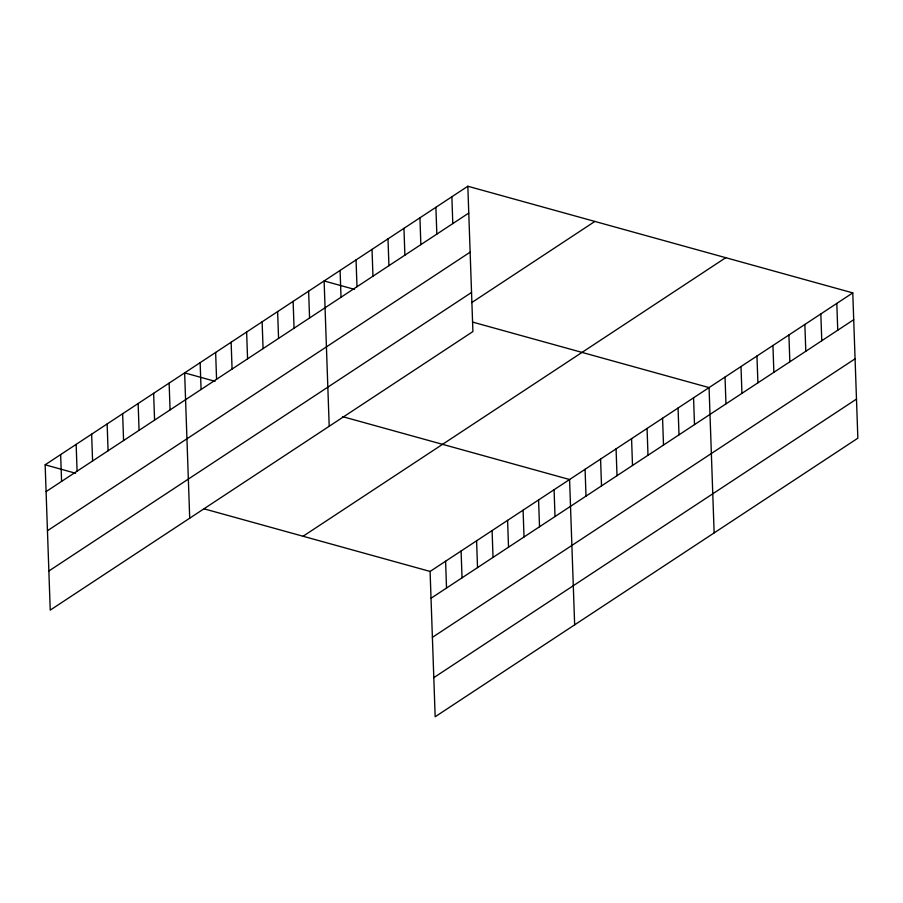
<?xml version="1.0" encoding="UTF-8"?>
<svg xmlns="http://www.w3.org/2000/svg" width="903" height="903" viewBox="0 0 903 903"><rect width="100%" height="100%" fill="white"/><g stroke="black" fill="none" stroke-linecap="round" stroke-linejoin="round"><path stroke-width="1.35" d="M467.833 186.244L472.912 331.559L50.229 610.112L45.15 464.808L467.833 186.244L852.771 292.888L857.85 438.192L435.167 716.756L430.088 571.441L852.771 292.888M46.087 491.616L468.77 213.063M47.453 530.716L470.136 252.163M48.864 571.001L471.547 292.448M471.682 302.618L594.863 221.438M303.058 536.258L725.741 257.694M431.024 598.26L853.707 319.696M432.39 637.36L855.073 358.807M433.801 677.645L856.484 399.092M354.552 289.389L324.121 280.957L329.2 426.261M472.969 322.19L709.058 387.601L714.138 532.905M215.072 381.314L184.641 372.883L189.709 518.187M342.463 416.599L569.579 479.527L574.658 624.831M45.15 464.808L75.581 473.24M204.259 508.886L430.088 571.441M836.81 303.408L837.747 330.227M820.838 313.939L821.775 340.747M804.866 324.459L805.803 351.267M788.906 334.979L789.843 361.787M772.934 345.51L773.871 372.318M756.962 356.03L757.899 382.838M741.002 366.55L741.939 393.358M725.03 377.07L725.967 403.889M693.56 397.817L694.497 424.624M678.063 408.021L679 434.84M662.565 418.236L663.502 445.055M647.067 428.451L648.004 455.259M631.569 438.666L632.506 465.474M616.072 448.881L617.009 475.689M600.574 459.096L601.511 485.904M585.076 469.312L586.013 496.119M554.081 489.731L555.018 516.55M538.583 499.946L539.52 526.754M523.085 510.161L524.022 536.969M507.588 520.376L508.524 547.184M492.09 530.592L493.027 557.399M476.592 540.807L477.529 567.615M451.861 196.775L452.798 223.583M461.094 551.022L462.031 577.83M435.901 207.295L436.838 234.103M445.597 561.237L446.522 588.045M419.929 217.815L420.866 244.623M403.957 228.335L404.894 255.154M387.997 238.866L388.933 265.674M372.025 249.386L372.962 276.194M356.053 259.906L356.99 286.725M340.092 270.437L341.029 297.245M308.623 291.172L309.56 317.98M293.125 301.388L294.062 328.195M277.627 311.603L278.564 338.411M262.13 321.807L263.066 348.626M246.632 332.022L247.569 358.83M231.134 342.237L232.071 369.045M215.636 352.452L216.573 379.26M200.139 362.667L201.076 389.475M169.132 383.098L170.069 409.906M153.634 393.313L154.571 420.121M138.136 403.517L139.073 430.336M122.639 413.732L123.576 440.54M107.141 423.947L108.078 450.755M91.643 434.162L92.58 460.97M76.145 444.378L77.082 471.185M60.648 454.593L61.585 481.401"/></g></svg>
